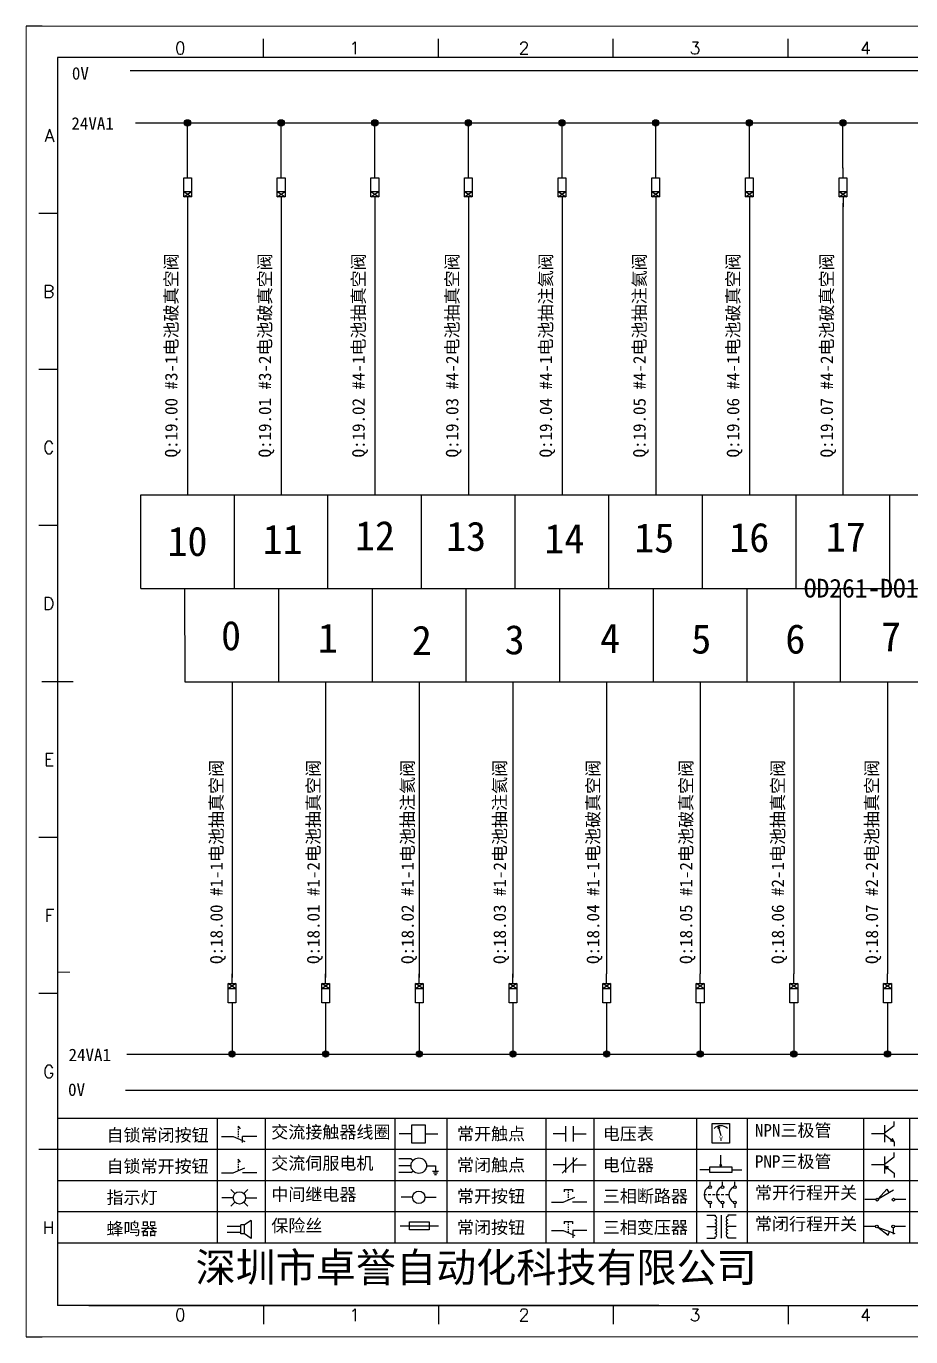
# Model space of a CAD drawing. Header units: millimetres. Extents: x -300 to 54435, y -106 to 60527.
# Drawn here: x 1564.1 to 1705.8, y 980.8 to 1190.8 of the extents above; entities that cross this region are included whole.
import ezdxf
from ezdxf.enums import TextEntityAlignment as Align

# ---------------------------------------------------------------- set-up
doc = ezdxf.new("R2010")
doc.units = ezdxf.units.MM
doc.layers.add('AE_BOR', color=1, linetype='Continuous')
doc.layers.add('MISC', color=2, linetype='Continuous')
doc.styles.get("Standard").update_dxf_attribs({"font": ''})
doc.styles.add('WD', font='romans.shx', dxfattribs={"width": 0.8, "bigfont": 'gbcbig.shx'})
doc.styles.add('样式 0', font='')
doc.styles.add('汉字', font='')
doc.styles.get('Standard').set_extended_font_data('SimSun')
doc.styles.get('样式 0').set_extended_font_data('KaiTi_GB2312')
doc.styles.get('汉字').set_extended_font_data('新宋体')

# ---------------------------------------------------------------- blocks, each defined once
blk = doc.blocks.new('*U4')
at = {"linetype": 'ByBlock'}
for p, q in [((-1909.23, -780.45), (-1909.23, -780.67)), ((-1909.23, -780.45), (-1908.92, -780.84)), ((-1909.23, -780.84), (-1909.23, -781.05)), ((-1911.92, -782.07), (-1910.06, -782.07)), ((-1910.06, -782.07), (-1908.18, -782.88)), ((-1909.23, -781.23), (-1909.23, -781.44)), ((-1909.23, -781.61), (-1909.23, -781.83)), ((-1909.23, -782), (-1909.23, -782.21)), ((-1909.23, -782.38), (-1909.23, -782.43)), ((-1908.52, -783.07), (-1908.52, -782.07)), ((-1906.25, -782.07), (-1908.52, -782.07))]:
    blk.add_line(p, q, dxfattribs=at)
blk = doc.blocks.new('*U6')
at = {"linetype": 'ByBlock'}
for p, q in [((-1908.88, -791.17), (-1909.23, -790.71)), ((-1909.23, -790.71), (-1909.23, -790.92)), ((-1909.23, -791.09), (-1909.23, -791.31)), ((-1909.23, -791.48), (-1909.23, -791.69)), ((-1911.92, -792.89), (-1910.06, -792.89)), ((-1910.06, -792.89), (-1908.18, -792.08)), ((-1909.23, -791.86), (-1909.23, -792.08)), ((-1909.23, -792.25), (-1909.23, -792.47)), ((-1906.25, -792.89), (-1908.52, -792.89))]:
    blk.add_line(p, q, dxfattribs=at)
blk = doc.blocks.new('蜂鸣器')
at = {"linetype": 'ByBlock'}
for p, q in [((-1907.17, -795.53), (-1908.25, -796.26)), ((-1907.17, -795.53), (-1907.17, -798.41)), ((-1908.8, -796.48), (-1911.01, -796.48)), ((-1908.8, -797.46), (-1911.01, -797.46)), ((-1908.25, -796.26), (-1908.8, -796.26)), ((-1908.8, -797.68), (-1908.8, -796.26)), ((-1908.25, -797.68), (-1908.8, -797.68)), ((-1908.25, -797.68), (-1908.25, -796.26)), ((-1907.17, -798.41), (-1908.25, -797.68))]:
    blk.add_line(p, q, dxfattribs=at)
blk = doc.blocks.new('指示灯')
at = {"linetype": 'ByBlock'}
for p, q in [((-1854.25, -776.92), (-1856.06, -776.92)), ((-1854.62, -775.59), (-1853.97, -776.23)), ((-1851.9, -775.59), (-1852.54, -776.23)), ((-1852.26, -776.92), (-1850.45, -776.92)), ((-1854.62, -778.25), (-1853.97, -777.61)), ((-1851.9, -778.25), (-1852.54, -777.61))]:
    blk.add_line(p, q, dxfattribs=at)
blk.add_circle((-1853.26, -776.92), 0.992, dxfattribs=at)
blk = doc.blocks.new('交流接触器线圈')
at = {"linetype": 'ByBlock'}
for p, q in [((-1880.82, -781.77), (-1882.87, -781.77)), ((-1878.72, -781.77), (-1876.67, -781.77))]:
    blk.add_line(p, q, dxfattribs=at)
blk.add_lwpolyline([(-1880.82, -780.28), (-1878.72, -780.28), (-1878.72, -783.26), (-1880.82, -783.26)], close=True, dxfattribs=at)
blk = doc.blocks.new('交流伺服电机')
at = {"linetype": 'ByBlock'}
for p, q in [((-1880.97, -785.75), (-1882.94, -785.75)), ((-1880.97, -786.85), (-1882.94, -786.85)), ((-1880.97, -785.75), (-1880.65, -786.03)), ((-1878.49, -786.85), (-1877.07, -786.85)), ((-1877.07, -786.85), (-1877.07, -787.72)), ((-1880.97, -787.94), (-1882.94, -787.94)), ((-1880.97, -787.94), (-1880.65, -787.67)), ((-1877.54, -787.72), (-1876.59, -787.72)), ((-1877.38, -788.01), (-1876.75, -788.01)), ((-1877.23, -788.29), (-1876.9, -788.29))]:
    blk.add_line(p, q, dxfattribs=at)
blk.add_circle((-1879.73, -786.85), 1.24, dxfattribs=at)
blk = doc.blocks.new('中间继电器')
at = {"linetype": 'ByBlock'}
for p, q in [((-1880.72, -791.92), (-1882.54, -791.92)), ((-1878.74, -791.92), (-1876.92, -791.92))]:
    blk.add_line(p, q, dxfattribs=at)
blk.add_circle((-1879.73, -791.92), 0.992, dxfattribs=at)
blk = doc.blocks.new('保险丝')
at = {"linetype": 'ByBlock'}
blk.add_line((-1882.72, -796.49), (-1876.55, -796.49), dxfattribs=at)
blk.add_lwpolyline([(-1881.2, -795.86), (-1878.06, -795.86), (-1878.06, -797.12), (-1881.2, -797.12)], close=True, dxfattribs=at)
blk = doc.blocks.new('常开按钮')
at = {"linetype": 'ByBlock'}
for p, q in [((-1910.06, -787.73), (-1908.18, -786.93)), ((-1909.9, -785.68), (-1908.56, -785.68)), ((-1909.9, -785.68), (-1909.9, -786.07)), ((-1909.23, -785.68), (-1909.23, -785.89)), ((-1909.23, -786.06), (-1909.23, -786.28)), ((-1909.23, -786.45), (-1909.23, -786.67)), ((-1909.23, -786.84), (-1909.23, -787.05)), ((-1909.23, -787.22), (-1909.23, -787.38)), ((-1908.56, -785.68), (-1908.56, -786.07)), ((-1911.92, -787.73), (-1910.06, -787.73)), ((-1906.25, -787.73), (-1908.52, -787.73))]:
    blk.add_line(p, q, dxfattribs=at)
blk = doc.blocks.new('常开触点')
at = {"linetype": 'ByBlock'}
for p, q in [((-1853.82, -782.99), (-1853.82, -780.56)), ((-1852.6, -782.99), (-1852.6, -780.56)), ((-1853.82, -781.77), (-1855.88, -781.77)), ((-1852.6, -781.77), (-1850.55, -781.77))]:
    blk.add_line(p, q, dxfattribs=at)
blk = doc.blocks.new('常闭触点')
at = {"linetype": 'ByBlock'}
for p, q in [((-1853.82, -786.77), (-1855.88, -786.77)), ((-1852.01, -785.66), (-1854.43, -788.1)), ((-1853.82, -787.99), (-1853.82, -785.56)), ((-1852.6, -787.99), (-1852.6, -785.56)), ((-1852.6, -786.77), (-1850.55, -786.77))]:
    blk.add_line(p, q, dxfattribs=at)
blk = doc.blocks.new('常闭按钮')
at = {"linetype": 'ByBlock'}
for p, q in [((-1854.11, -790.83), (-1852.77, -790.83)), ((-1854.11, -790.83), (-1854.11, -791.22)), ((-1853.44, -790.83), (-1853.44, -791.04)), ((-1853.44, -791.21), (-1853.44, -791.43)), ((-1853.44, -791.6), (-1853.44, -791.82)), ((-1852.77, -790.83), (-1852.77, -791.22)), ((-1856.13, -792.28), (-1854.28, -792.28)), ((-1854.28, -792.28), (-1852.4, -793.09)), ((-1853.44, -791.99), (-1853.44, -792.2)), ((-1853.44, -792.37), (-1853.44, -792.53)), ((-1850.47, -792.28), (-1852.73, -792.28)), ((-1852.73, -792.28), (-1852.73, -793.43))]:
    blk.add_line(p, q, dxfattribs=at)
blk = doc.blocks.new('电压表')
at = {"linetype": 'ByBlock'}
for p, q in [((-1814.84, -780.75), (-1814.91, -781.13)), ((-1814.6, -781.05), (-1814.91, -781.13)), ((-1814.84, -780.75), (-1814.46, -782.26)), ((-1814.84, -780.75), (-1814.6, -781.05))]:
    blk.add_line(p, q, dxfattribs=at)
blk.add_lwpolyline([(-1815.84, -780.34), (-1813.07, -780.34), (-1813.07, -783.49), (-1815.84, -783.49)], close=True, dxfattribs=at)
blk.add_arc((-1814.46, -782.26), 1.56, 46.8313, 133.1687, dxfattribs=at)
at = {"linetype": 'ByBlock', "insert": (-1814.7, -782.39), "char_height": 0.75, "width": 0.6768, "attachment_point": 1}
blk.add_mtext('V', dxfattribs=at)
blk = doc.blocks.new('电位器')
at = {"linetype": 'ByBlock'}
for p, q in [((-1814.45, -787.3), (-1814.45, -785.39)), ((-1814.45, -787.3), (-1814.62, -786.96)), ((-1814.62, -786.96), (-1814.27, -786.96)), ((-1814.45, -787.3), (-1814.27, -786.96)), ((-1816.21, -787.75), (-1817.79, -787.75)), ((-1812.68, -787.75), (-1811.1, -787.75))]:
    blk.add_line(p, q, dxfattribs=at)
blk.add_lwpolyline([(-1816.21, -787.3), (-1812.68, -787.3), (-1812.68, -788.2), (-1816.21, -788.2)], close=True, dxfattribs=at)
blk = doc.blocks.new('三相断路器')
at = {"linetype": 'ByBlock'}
for p, q in [((-1816.17, -790.33), (-1816.17, -789.7)), ((-1814.17, -790.33), (-1814.17, -789.7)), ((-1812.18, -790.33), (-1812.18, -789.7)), ((-1817.14, -791.74), (-1816.72, -791.74)), ((-1816.45, -791.74), (-1816.03, -791.74)), ((-1816.17, -793.19), (-1816.17, -793.83)), ((-1815.76, -791.74), (-1815.34, -791.74)), ((-1815.07, -791.74), (-1814.65, -791.74)), ((-1814.38, -791.74), (-1813.96, -791.74)), ((-1814.17, -793.19), (-1814.17, -793.83)), ((-1813.69, -791.74), (-1813.27, -791.74)), ((-1812.18, -793.19), (-1812.18, -793.83))]:
    blk.add_line(p, q, dxfattribs=at)
for centre in [(-1816.17, -790.55), (-1814.17, -790.55), (-1812.18, -790.55), (-1816.17, -792.98), (-1814.17, -792.98), (-1812.18, -792.98)]:
    blk.add_circle(centre, 0.219, dxfattribs=at)
for centre in [(-1815.81, -791.74), (-1813.82, -791.74), (-1811.83, -791.74)]:
    blk.add_arc(centre, 1.32, 115.5791, 244.4209, dxfattribs=at)
blk = doc.blocks.new('三相变压器')
at = {"linetype": 'ByBlock'}
for p, q in [((-1816.69, -795.03), (-1815.37, -795.03)), ((-1815.37, -795.03), (-1815.37, -795.24)), ((-1814.34, -798.7), (-1814.34, -795.04)), ((-1812, -795.03), (-1813.32, -795.03)), ((-1813.32, -795.03), (-1813.32, -795.24)), ((-1816.69, -796.87), (-1815.37, -796.87)), ((-1812, -796.87), (-1813.32, -796.87)), ((-1816.69, -798.71), (-1815.37, -798.71)), ((-1815.37, -798.71), (-1815.37, -798.5)), ((-1813.32, -798.71), (-1813.32, -798.5)), ((-1812, -798.71), (-1813.32, -798.71))]:
    blk.add_line(p, q, dxfattribs=at)
for centre, start, end in [((-1815.37, -795.51), 270, 90), ((-1815.37, -796.06), 270, 90), ((-1813.32, -795.51), 90, 270), ((-1813.32, -796.06), 90, 270), ((-1815.37, -796.6), 270, 90), ((-1815.37, -797.14), 270, 90), ((-1815.37, -797.68), 270, 90), ((-1815.37, -798.23), 270, 90), ((-1813.32, -796.6), 90, 270), ((-1813.32, -797.14), 90, 270), ((-1813.32, -797.68), 90, 270), ((-1813.32, -798.23), 90, 270)]:
    blk.add_arc(centre, 0.271, start, end, dxfattribs=at)
blk = doc.blocks.new('NPN三极管')
at = {"linetype": 'ByBlock'}
for p, q in [((-1785.73, -780.61), (-1785.73, -783.32)), ((-1785.73, -781.82), (-1784.15, -780.66)), ((-1784.15, -780.66), (-1784.15, -779.98)), ((-1785.73, -781.97), (-1787.81, -781.97)), ((-1785.73, -782.11), (-1784.15, -783.27)), ((-1784.41, -782.73), (-1784.74, -783.18)), ((-1784.15, -783.27), (-1784.74, -783.18)), ((-1784.15, -783.27), (-1784.41, -782.73)), ((-1784.15, -783.27), (-1784.15, -783.96))]:
    blk.add_line(p, q, dxfattribs=at)
blk = doc.blocks.new('PNP三极管')
at = {"linetype": 'ByBlock'}
for p, q in [((-1784.9, -785.38), (-1784.9, -788.09)), ((-1783.32, -785.43), (-1783.32, -784.75)), ((-1784.9, -786.74), (-1786.98, -786.74)), ((-1784.9, -786.59), (-1783.32, -785.43)), ((-1784.9, -786.88), (-1783.32, -788.04)), ((-1784.9, -786.88), (-1784.31, -786.97)), ((-1784.9, -786.88), (-1784.64, -787.42)), ((-1784.31, -786.97), (-1784.64, -787.42)), ((-1783.32, -788.04), (-1783.32, -788.73))]:
    blk.add_line(p, q, dxfattribs=at)
blk = doc.blocks.new('常开行程开关')
at = {"linetype": 'ByBlock'}
for p, q in [((-1785.89, -792.17), (-1784.52, -790.62)), ((-1785.89, -792.17), (-1783.43, -790.72)), ((-1784.52, -790.62), (-1784.19, -791.17)), ((-1786.29, -792.3), (-1788.01, -792.3)), ((-1781.48, -792.3), (-1783.21, -792.3))]:
    blk.add_line(p, q, dxfattribs=at)
for centre in [(-1786.07, -792.3), (-1783.42, -792.3)]:
    blk.add_circle(centre, 0.219, dxfattribs=at)
blk = doc.blocks.new('常闭行程开关')
at = {"linetype": 'ByBlock'}
for p, q in [((-1786.34, -796.62), (-1788.07, -796.62)), ((-1785.93, -796.72), (-1783.25, -797.7)), ((-1785.93, -796.72), (-1784.3, -798)), ((-1784.3, -798), (-1784.08, -797.4)), ((-1783.48, -796.84), (-1783.48, -797.85)), ((-1781.54, -796.62), (-1783.26, -796.62))]:
    blk.add_line(p, q, dxfattribs=at)
for centre in [(-1786.12, -796.62), (-1783.48, -796.62)]:
    blk.add_circle(centre, 0.219, dxfattribs=at)
blk = doc.blocks.new('电磁阀线圈')
at = {"linetype": 'ByBlock'}
for p, q in [((-1854.61, -796.54), (-1856.17, -796.54)), ((-1854.61, -795.92), (-1853.75, -797.16)), ((-1853.75, -795.92), (-1854.61, -797.16)), ((-1853.75, -795.92), (-1853.75, -797.16)), ((-1851.53, -796.54), (-1849.97, -796.54))]:
    blk.add_line(p, q, dxfattribs=at)
blk.add_lwpolyline([(-1854.61, -795.92), (-1851.53, -795.92), (-1851.53, -797.16), (-1854.61, -797.16)], close=True, dxfattribs=at)

msp = doc.modelspace()

# ---------------------------------------------------------------- hatches: boundary and pattern name
at = {"lineweight": -2}
h = msp.add_hatch(color=0, dxfattribs=at)
edge = h.paths.add_edge_path()
edge.add_arc((1589.92, 1175.32), 0.5, 0, 360)
h = msp.add_hatch(color=0, dxfattribs=at)
edge = h.paths.add_edge_path()
edge.add_arc((1604.92, 1175.32), 0.5, 0, 360)
h = msp.add_hatch(color=0, dxfattribs=at)
edge = h.paths.add_edge_path()
edge.add_arc((1619.92, 1175.32), 0.5, 0, 360)
h = msp.add_hatch(color=0, dxfattribs=at)
edge = h.paths.add_edge_path()
edge.add_arc((1634.92, 1175.32), 0.5, 0, 360)
h = msp.add_hatch(color=0, dxfattribs=at)
edge = h.paths.add_edge_path()
edge.add_arc((1649.92, 1175.32), 0.5, 0, 360)
h = msp.add_hatch(color=0, dxfattribs=at)
edge = h.paths.add_edge_path()
edge.add_arc((1664.92, 1175.32), 0.5, 0, 360)
h = msp.add_hatch(color=0, dxfattribs=at)
edge = h.paths.add_edge_path()
edge.add_arc((1679.92, 1175.32), 0.5, 0, 360)
h = msp.add_hatch(color=0, dxfattribs=at)
edge = h.paths.add_edge_path()
edge.add_arc((1694.92, 1175.32), 0.5, 0, 360)
h = msp.add_hatch(color=0, dxfattribs=at)
edge = h.paths.add_edge_path()
edge.add_arc((1597.045, 1026.109), 0.5, 0, 360)
h = msp.add_hatch(color=0, dxfattribs=at)
edge = h.paths.add_edge_path()
edge.add_arc((1612.045, 1026.109), 0.5, 0, 360)
h = msp.add_hatch(color=0, dxfattribs=at)
edge = h.paths.add_edge_path()
edge.add_arc((1627.045, 1026.109), 0.5, 0, 360)
h = msp.add_hatch(color=0, dxfattribs=at)
edge = h.paths.add_edge_path()
edge.add_arc((1642.045, 1026.109), 0.5, 0, 360)
h = msp.add_hatch(color=0, dxfattribs=at)
edge = h.paths.add_edge_path()
edge.add_arc((1657.045, 1026.109), 0.5, 0, 360)
h = msp.add_hatch(color=0, dxfattribs=at)
edge = h.paths.add_edge_path()
edge.add_arc((1672.045, 1026.109), 0.5, 0, 360)
h = msp.add_hatch(color=0, dxfattribs=at)
edge = h.paths.add_edge_path()
edge.add_arc((1687.045, 1026.109), 0.5, 0, 360)
h = msp.add_hatch(color=0, dxfattribs=at)
edge = h.paths.add_edge_path()
edge.add_arc((1702.045, 1026.109), 0.5, 0, 360)

# ---------------------------------------------------------------- linework, layer by layer
at = {"color": 7}
for p, q in [((1856.082, 1185.798), (1569.082, 1185.798)), ((1569.082, 1185.798), (1569.082, 985.798)), ((1574.112, 985.798), (1853.612, 985.798)), ((1694.879, 985.798), (1754.829, 985.798))]:
    msp.add_line(p, q, dxfattribs=at)
at = {"color": 0, "lineweight": -2}
for p, q in [((1580.707, 1183.684), (1847.46, 1183.684)), ((1581.592, 1175.32), (1848.344, 1175.32)), ((1589.92, 1168.076), (1589.92, 1175.32)), ((1604.92, 1168.076), (1604.92, 1175.32)), ((1619.92, 1168.076), (1619.92, 1175.32)), ((1634.92, 1168.076), (1634.92, 1175.32)), ((1649.92, 1168.076), (1649.92, 1175.32)), ((1664.92, 1168.076), (1664.92, 1175.32)), ((1679.92, 1168.076), (1679.92, 1175.32)), ((1694.92, 1168.076), (1694.92, 1175.32)), ((1589.92, 1162.465), (1589.92, 1115.714)), ((1604.92, 1162.465), (1604.92, 1115.714)), ((1619.92, 1162.465), (1619.92, 1115.714)), ((1634.92, 1162.465), (1634.92, 1115.714)), ((1649.92, 1162.465), (1649.92, 1115.714)), ((1664.92, 1162.465), (1664.92, 1115.714)), ((1679.92, 1162.465), (1679.92, 1115.714)), ((1694.92, 1162.465), (1694.92, 1115.714)), ((1582.42, 1100.714), (1844.545, 1100.714)), ((1604.545, 1085.714), (1604.545, 1100.714)), ((1619.545, 1085.714), (1619.545, 1100.714)), ((1634.545, 1085.714), (1634.545, 1100.714)), ((1649.545, 1085.714), (1649.545, 1100.714)), ((1664.545, 1085.714), (1664.545, 1100.714)), ((1679.545, 1085.714), (1679.545, 1100.714)), ((1694.545, 1085.714), (1694.545, 1100.714)), ((1597.045, 1085.714), (1597.045, 1038.381)), ((1612.045, 1085.714), (1612.045, 1038.381)), ((1627.045, 1085.714), (1627.045, 1038.381)), ((1642.045, 1085.714), (1642.045, 1038.381)), ((1657.045, 1085.714), (1657.045, 1038.964)), ((1672.045, 1085.714), (1672.045, 1038.964)), ((1687.045, 1085.714), (1687.045, 1038.964)), ((1702.045, 1085.714), (1702.045, 1038.964)), ((1597.045, 1032.768), (1597.045, 1026.109)), ((1612.045, 1032.768), (1612.045, 1026.109)), ((1627.045, 1032.768), (1627.045, 1026.109)), ((1642.045, 1032.768), (1642.045, 1026.109)), ((1657.045, 1032.768), (1657.045, 1026.109)), ((1672.045, 1032.768), (1672.045, 1026.109)), ((1687.045, 1032.768), (1687.045, 1026.109)), ((1702.045, 1032.768), (1702.045, 1026.109)), ((1580.223, 1026.109), (1846.213, 1026.109)), ((1579.986, 1020.291), (1846.739, 1020.291))]:
    msp.add_line(p, q, dxfattribs=at)
at = {"color": 7, "lineweight": 9, "ltscale": 0.1}
for p, q in [((1569.082, 1039.227), (1571.082, 1039.227)), ((1665.417, 985.798), (1694.879, 985.798)), ((1693.522, 985.798), (1693.522, 985.798)), ((1693.522, 985.798), (1693.522, 985.798)), ((1693.522, 985.798), (1693.522, 985.798)), ((1693.522, 985.798), (1693.522, 985.798))]:
    msp.add_line(p, q, dxfattribs=at)
at = {"color": 7, "linetype": 'ByBlock'}
for p, q in [((1856.082, 1015.798), (1569.082, 1015.798)), ((1856.082, 1010.798), (1569.082, 1010.798)), ((1856.082, 1005.798), (1569.082, 1005.798)), ((1856.082, 1000.798), (1569.082, 1000.798)), ((1856.082, 995.798), (1569.082, 995.798))]:
    msp.add_line(p, q, dxfattribs=at)
at = {"color": 7, "lineweight": -2}
for p, q in [((1594.661, 1015.798), (1594.661, 995.798)), ((1602.338, 1015.798), (1602.338, 995.798)), ((1623.128, 1015.798), (1623.128, 995.798)), ((1631.481, 1015.798), (1631.481, 995.798)), ((1647.336, 1015.798), (1647.336, 995.798)), ((1654.985, 1015.798), (1654.985, 995.798)), ((1671.477, 1015.798), (1671.477, 995.798)), ((1679.579, 1015.798), (1679.579, 995.798)), ((1698.198, 1015.798), (1698.198, 995.798)), ((1705.558, 1015.798), (1705.558, 995.798))]:
    msp.add_line(p, q, dxfattribs=at)
at = {"color": 7, "ltscale": 2}
msp.add_line((1665.417, 985.798), (1569.082, 985.798), dxfattribs=at)
at = {"color": 0, "lineweight": -2}
for points in [[(1582.42, 1100.714), (1582.42, 1115.714)], [(1582.42, 1115.714), (1597.42, 1115.714)], [(1597.42, 1100.714), (1597.42, 1115.714)], [(1597.42, 1115.714), (1612.42, 1115.714)], [(1612.42, 1100.714), (1612.42, 1115.714)], [(1612.42, 1115.714), (1627.42, 1115.714)], [(1627.42, 1100.714), (1627.42, 1115.714)], [(1627.42, 1115.714), (1642.42, 1115.714)], [(1642.42, 1100.714), (1642.42, 1115.714)], [(1642.42, 1115.714), (1657.42, 1115.714)], [(1657.42, 1100.714), (1657.42, 1115.714)], [(1657.42, 1115.714), (1672.42, 1115.714)], [(1672.42, 1100.714), (1672.42, 1115.714)], [(1672.42, 1115.714), (1687.42, 1115.714)], [(1687.42, 1100.714), (1687.42, 1115.714)], [(1687.42, 1115.714), (1702.42, 1115.714)], [(1702.42, 1115.714), (1717.42, 1115.714)], [(1702.42, 1100.714), (1702.42, 1115.714)], [(1604.545, 1085.714), (1589.545, 1085.714), (1589.51, 1100.714)], [(1619.545, 1085.714), (1604.545, 1085.714)], [(1634.545, 1085.714), (1619.545, 1085.714)], [(1649.545, 1085.714), (1634.545, 1085.714)], [(1664.545, 1085.714), (1649.545, 1085.714)], [(1679.545, 1085.714), (1664.545, 1085.714)], [(1694.545, 1085.714), (1679.545, 1085.714)], [(1709.545, 1085.714), (1694.545, 1085.714)]]:
    msp.add_lwpolyline(points, dxfattribs=at)
for centre in [(1589.92, 1175.32), (1604.92, 1175.32), (1619.92, 1175.32), (1634.92, 1175.32), (1649.92, 1175.32), (1664.92, 1175.32), (1679.92, 1175.32), (1694.92, 1175.32), (1597.045, 1026.109), (1612.045, 1026.109), (1627.045, 1026.109), (1642.045, 1026.109), (1657.045, 1026.109), (1672.045, 1026.109), (1687.045, 1026.109), (1702.045, 1026.109)]:
    msp.add_circle(centre, 0.5, dxfattribs=at)
at = {"layer": 'AE_BOR', "color": 7, "lineweight": 30}
for p, q in [((1566.612, 1190.798), (1564.079, 1190.798)), ((1566.582, 1085.798), (1571.582, 1085.798)), ((1564.079, 980.798), (1566.612, 980.798))]:
    msp.add_line(p, q, dxfattribs=at)
at = {"layer": 'AE_BOR', "color": 7, "lineweight": 15}
for p, q in [((1564.079, 1190.798), (1861.079, 1190.798)), ((1564.079, 980.798), (1564.079, 1190.798)), ((1861.079, 980.798), (1564.079, 980.798))]:
    msp.add_line(p, q, dxfattribs=at)
at = {"layer": 'AE_BOR', "color": 7}
for p, q in [((1602.112, 1185.798), (1602.112, 1188.798)), ((1630.112, 1185.798), (1630.112, 1188.798)), ((1658.112, 1185.798), (1658.112, 1188.798)), ((1686.112, 1185.798), (1686.112, 1188.798)), ((1569.082, 1160.798), (1566.082, 1160.798)), ((1569.082, 1135.798), (1566.082, 1135.798)), ((1569.082, 1110.798), (1566.082, 1110.798)), ((1569.082, 1060.798), (1566.082, 1060.798)), ((1569.082, 1035.798), (1566.082, 1035.798)), ((1569.082, 1010.798), (1566.082, 1010.798)), ((1602.112, 985.798), (1602.112, 982.798)), ((1630.112, 985.798), (1630.112, 982.798)), ((1658.112, 985.798), (1658.112, 982.798)), ((1686.112, 985.798), (1686.112, 982.798))]:
    msp.add_line(p, q, dxfattribs=at)

# ---------------------------------------------------------------- block references
at = {"linetype": 'ByBlock'}
for p, rotation in [((793.381, 3018.051), 90), ((808.381, 3018.051), 90), ((823.381, 3018.051), 90), ((838.381, 3018.051), 90), ((853.381, 3018.051), 90), ((868.381, 3018.051), 90), ((883.381, 3018.051), 90), ((898.381, 3018.051), 90), ((2393.584, -817.206), 270), ((2408.584, -817.206), 270), ((2423.584, -817.206), 270), ((2438.584, -817.206), 270), ((2453.584, -817.206), 270), ((2468.584, -817.206), 270), ((2483.584, -817.206), 270), ((2498.584, -817.206), 270)]:
    msp.add_blockref('电磁阀线圈', p, dxfattribs=dict(at, rotation=rotation))
at = {"color": 7, "linetype": 'ByBlock'}
for name, p in [('*U4', (3507.271, 1794.975)), ('交流接触器线圈', (3506.695, 1795.067)), ('常开触点', (3504.349, 1795.095)), ('电压表', (3489.788, 1795.314)), ('NPN三极管', (3487.276, 1795.301)), ('PNP三极管', (3486.451, 1795.072)), ('*U6', (3507.271, 1799.975)), ('交流伺服电机', (3506.695, 1795.067)), ('常闭触点', (3504.349, 1795.095)), ('电位器', (3489.788, 1795.314)), ('指示灯', (3451.485, 1779.975)), ('中间继电器', (3506.695, 1795.067)), ('常开按钮', (3560.135, 1790.095)), ('三相断路器', (3489.788, 1795.314)), ('常开行程开关', (3486.451, 1795.072)), ('三相变压器', (3489.788, 1795.314)), ('蜂鸣器', (3507.271, 1794.975)), ('保险丝', (3506.695, 1795.067)), ('常闭按钮', (3504.349, 1790.095)), ('常闭行程开关', (3486.451, 1795.072))]:
    msp.add_blockref(name, p, dxfattribs=at)

# ---------------------------------------------------------------- texts
at = {"color": 0, "lineweight": -2, "attachment_point": 1}
for s, insert, char_height, width in [('{\\fKaiTi_GB2312|b0|i0|c134|p2;24VA1}', (1571.315, 1176.215), 2, 14.27309), ('12', (1616.75, 1111.523), 4.7064, 7.20347), ('13', (1631.344, 1111.429), 4.7064, 7.20347), ('14', (1647.08, 1111.042), 4.7064, 7.20347), ('15', (1661.484, 1111.175), 4.7064, 7.20347), ('16', (1676.704, 1111.239), 4.7064, 7.20347), ('17', (1692.172, 1111.327), 4.7064, 7.20347), ('10', (1586.709, 1110.613), 4.7064, 7.20347), ('11', (1601.962, 1110.932), 4.7064, 7.20347), ('OD261-DO15   6#-CN2  18-19CH               ', (1688.64, 1102.251), 3, 61.03402), ('0', (1595.295, 1095.516), 4.706, 7.20347), ('1', (1610.791, 1095.111), 4.706, 7.20347), ('2', (1625.853, 1094.753), 4.706, 7.20347), ('3', (1640.715, 1094.857), 4.706, 7.20347), ('4', (1656.015, 1095.096), 4.706, 7.20347), ('5', (1670.621, 1094.977), 4.706, 7.20347), ('6', (1685.683, 1094.977), 4.706, 7.20347), ('7', (1701.01, 1095.336), 4.706, 7.20347), ('{\\fKaiTi_GB2312|b0|i0|c134|p2;24VA1}', (1570.856, 1026.965), 2, 14.27309)]:
    msp.add_mtext(s, dxfattribs=dict(at, insert=insert, char_height=char_height, width=width))
at = {"color": 0, "lineweight": -2, "char_height": 2, "width": 71.79445, "attachment_point": 1, "rotation": 90}
for s, insert in [('{\\C256;Q:19.00 #3-1电池破真空阀}', (1586.307, 1121.7)), ('{\\C256;Q:19.01 #3-2电池破真空阀}', (1601.307, 1121.7)), ('{\\C256;Q:19.02 #4-1电池抽真空阀}', (1616.307, 1121.7)), ('{\\C256;Q:19.03 #4-2电池抽真空阀}', (1631.307, 1121.7)), ('{\\C256;Q:19.04 #4-1电池抽注氦阀}', (1646.307, 1121.7)), ('{\\C256;Q:19.05 #4-2电池抽注氦阀}', (1661.307, 1121.7)), ('{\\C256;Q:19.06 #4-1电池破真空阀}', (1676.307, 1121.7)), ('{\\C256;Q:19.07 #4-2电池破真空阀}', (1691.307, 1121.7)), ('{\\C256;Q:18.00 #1-1电池抽真空阀}', (1593.546, 1040.541)), ('{\\C256;Q:18.01 #1-2电池抽真空阀}', (1609.074, 1040.541)), ('{\\C256;Q:18.02 #1-1电池抽注氦阀}', (1624.163, 1040.541)), ('{\\C256;Q:18.03 #1-2电池抽注氦阀}', (1638.924, 1040.541)), ('{\\C256;Q:18.04 #1-1电池破真空阀}', (1653.879, 1040.541)), ('{\\C256;Q:18.05 #1-2电池破真空阀}', (1668.773, 1040.541)), ('{\\C256;Q:18.06 #2-1电池抽真空阀}', (1683.475, 1040.541)), ('{\\C256;Q:18.07 #2-2电池抽真空阀}', (1698.537, 1040.541))]:
    msp.add_mtext(s, dxfattribs=dict(at, insert=insert))
at = {"color": 7, "char_height": 2, "attachment_point": 1, "style": '汉字'}
for s, insert in [('{\\fKaiTi_GB2312|b0|i0|c134|p49;自锁常闭按钮}', (1576.938, 1014.113)), ('{\\fKaiTi_GB2312|b0|i0|c134|p49;交流接触器线圈}', (1603.333, 1014.607)), ('{\\fKaiTi_GB2312|b0|i0|c134|p49;常开触点}', (1633.086, 1014.32)), ('{\\fKaiTi_GB2312|b0|i0|c134|p49;电压表}', (1656.446, 1014.329)), ('{\\fKaiTi_GB2312|b0|i0|c134|p49;NPN三极管}', (1680.812, 1014.89)), ('{\\fKaiTi_GB2312|b0|i0|c134|p49;PNP三极管}', (1680.812, 1009.89)), ('{\\fKaiTi_GB2312|b0|i0|c134|p49;自锁常开按钮}', (1576.938, 1009.113)), ('{\\fKaiTi_GB2312|b0|i0|c134|p49;交流伺服电机}', (1603.333, 1009.607)), ('{\\fKaiTi_GB2312|b0|i0|c134|p49;常闭触点}', (1633.086, 1009.32)), ('{\\fKaiTi_GB2312|b0|i0|c134|p49;电位器}', (1656.446, 1009.329)), ('{\\fKaiTi_GB2312|b0|i0|c134|p49;指示灯}', (1576.938, 1004.113)), ('{\\fKaiTi_GB2312|b0|i0|c134|p49;中间继电器}', (1603.333, 1004.607)), ('{\\fKaiTi_GB2312|b0|i0|c134|p49;常开按钮}', (1633.086, 1004.32)), ('{\\fKaiTi_GB2312|b0|i0|c134|p49;三相断路器}', (1656.446, 1004.329)), ('{\\fKaiTi_GB2312|b0|i0|c134|p49;常开行程开关}', (1680.812, 1004.89)), ('{\\fKaiTi_GB2312|b0|i0|c134|p49;保险丝}', (1603.333, 999.607)), ('{\\fKaiTi_GB2312|b0|i0|c134|p49;常闭按钮}', (1633.086, 999.32)), ('{\\fKaiTi_GB2312|b0|i0|c134|p49;三相变压器}', (1656.446, 999.329)), ('{\\fKaiTi_GB2312|b0|i0|c134|p49;常闭行程开关}', (1680.812, 999.89)), ('{\\fKaiTi_GB2312|b0|i0|c134|p49;蜂鸣器}', (1576.938, 999.113))]:
    msp.add_mtext(s, dxfattribs=dict(at, insert=insert))
at = {"color": 7, "lineweight": -2, "insert": (1591.216, 994.269), "char_height": 4.70644, "width": 96.11383, "attachment_point": 1}
msp.add_mtext('深圳市卓誉自动化科技有限公司', dxfattribs=at)
at = {"layer": 'AE_BOR', "color": 7, "style": 'WD'}
for s, p in [('0', (1588.749, 1186.298)), ('1', (1616.675, 1186.298)), ('2', (1643.824, 1186.298)), ('3', (1671.224, 1186.298)), ('4', (1698.525, 1186.298)), ('0', (1588.749, 983.298)), ('1', (1616.675, 983.298)), ('2', (1643.824, 983.298)), ('3', (1671.224, 983.298)), ('4', (1698.525, 983.298))]:
    msp.add_text(s, height=2, dxfattribs=at).set_placement(p, align=Align.CENTER)
for s, p in [('A', (1568.582, 1173.298)), ('B', (1568.582, 1148.298)), ('C', (1568.582, 1123.298)), ('D', (1568.582, 1098.298)), ('E', (1568.582, 1073.298)), ('F', (1568.582, 1048.298)), ('G', (1568.582, 1023.298)), ('H', (1568.582, 998.298))]:
    msp.add_text(s, height=2, dxfattribs=at).set_placement(p, align=Align.MIDDLE_RIGHT)
at = {"layer": 'MISC', "color": 0, "char_height": 2, "width": 5.01683, "attachment_point": 1, "style": '样式 0'}
for insert in [(1571.393, 1184.239), (1570.785, 1021.395)]:
    msp.add_mtext('{\\fSimSun|b0|i0|c134|p49;0V}', dxfattribs=dict(at, insert=insert))

doc.saveas('drawing.dxf')
